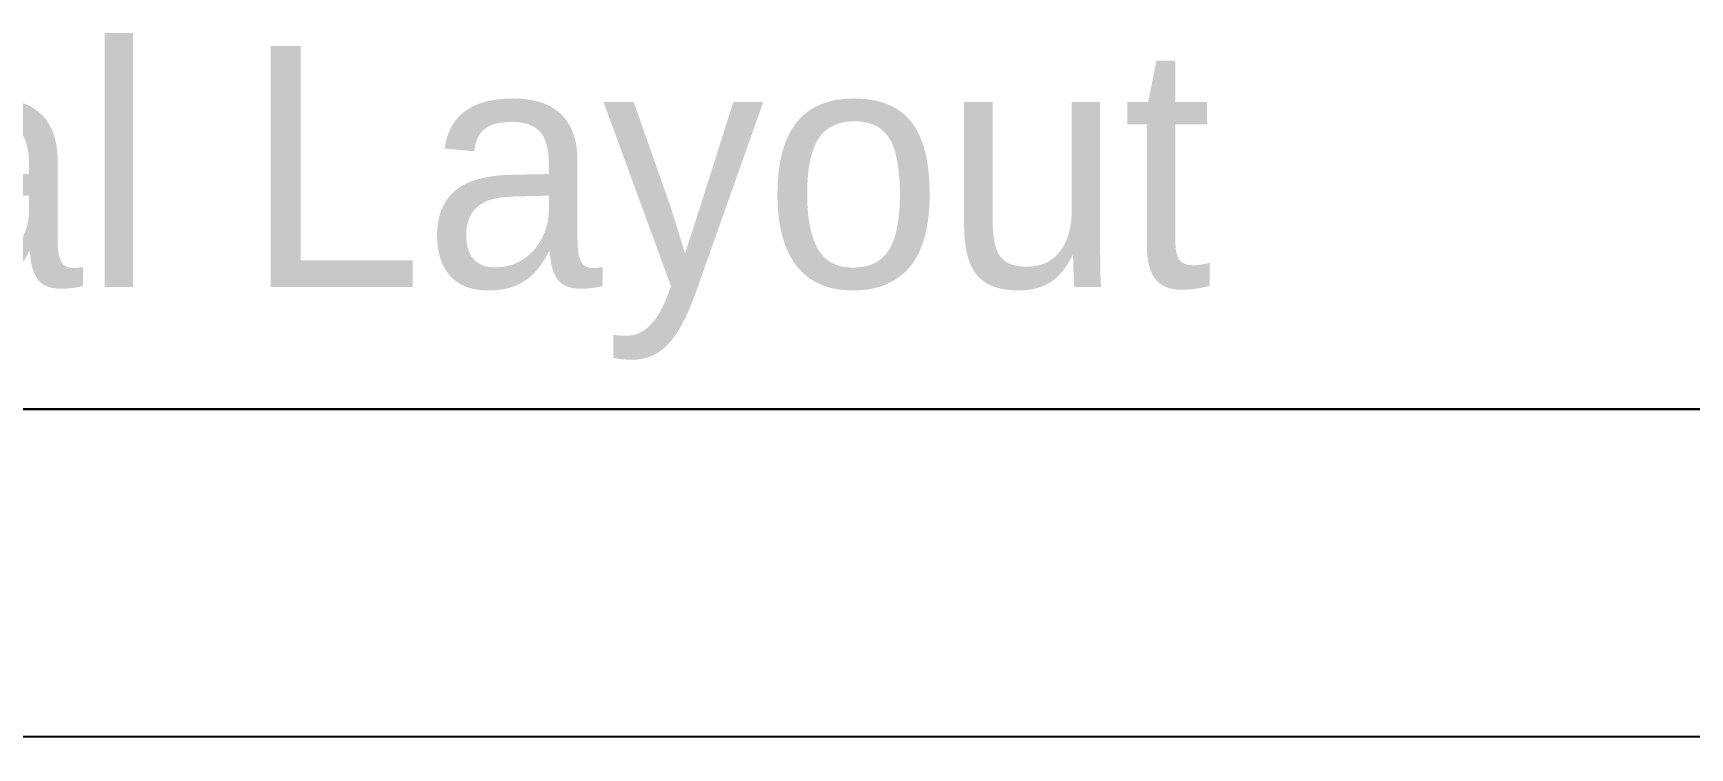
# Model space of a CAD drawing. Header units: millimetres. Extents: x 56222 to 3066687, y -650199 to -121287.
# Drawn here: x 140306.2 to 140615.4, y -176916.1 to -176782.7 of the extents above; entities that cross this region are included whole.
import ezdxf

# ---------------------------------------------------------------- set-up
doc = ezdxf.new("R2010")
doc.units = ezdxf.units.MM
doc.header["$MEASUREMENT"] = 0
for name, color, linetype, lineweight in [('FIRST FLOOR ( TEXT )', 7, 'Continuous', 9), ('NAME PLATE', 7, 'Continuous', 25), ('XX~SLAB ( BEAM )~ ( DIM )', 7, 'Continuous', 9)]:
    doc.layers.add(name, color=color, linetype=linetype, lineweight=lineweight)
doc.styles.add('century g', font='GOTHIC.TTF')

# ---------------------------------------------------------------- blocks, each defined once
blk = doc.blocks.new('LAYOUT FILE')
at = {"layer": 'NAME PLATE', "color": 42, "true_color": 0xd39e00}
blk.add_lwpolyline([(3346887.56, -513803.91), (3347537.83, -513803.91), (3347537.83, -514262.96), (3346887.56, -514262.96)], close=True, dxfattribs=at)

msp = doc.modelspace()

# ---------------------------------------------------------------- linework, layer by layer
at = {"layer": 'XX~SLAB ( BEAM )~ ( DIM )', "color": 3, "lineweight": 30}
msp.add_lwpolyline([(142840.5563, -176852.8868), (140057.6713, -176852.8868), (140057.6713, -177505.9443), (142840.5563, -177505.9443)], close=True, dxfattribs=at)

# ---------------------------------------------------------------- block references
at = {"layer": 'NAME PLATE', "lineweight": 0, "xscale": 1.209046105522275, "yscale": 1.209046105522275, "zscale": 1.209046105522275}
msp.add_blockref('LAYOUT FILE', (-3906421.2053, 444298.6509, 0.1256), dxfattribs=at)

# ---------------------------------------------------------------- texts
at = {"layer": 'FIRST FLOOR ( TEXT )', "insert": (140305.4684, -176814.3472), "char_height": 45, "attachment_point": 5, "style": 'century g'}
msp.add_mtext('Electrical Layout', dxfattribs=at)

doc.saveas('drawing.dxf')
